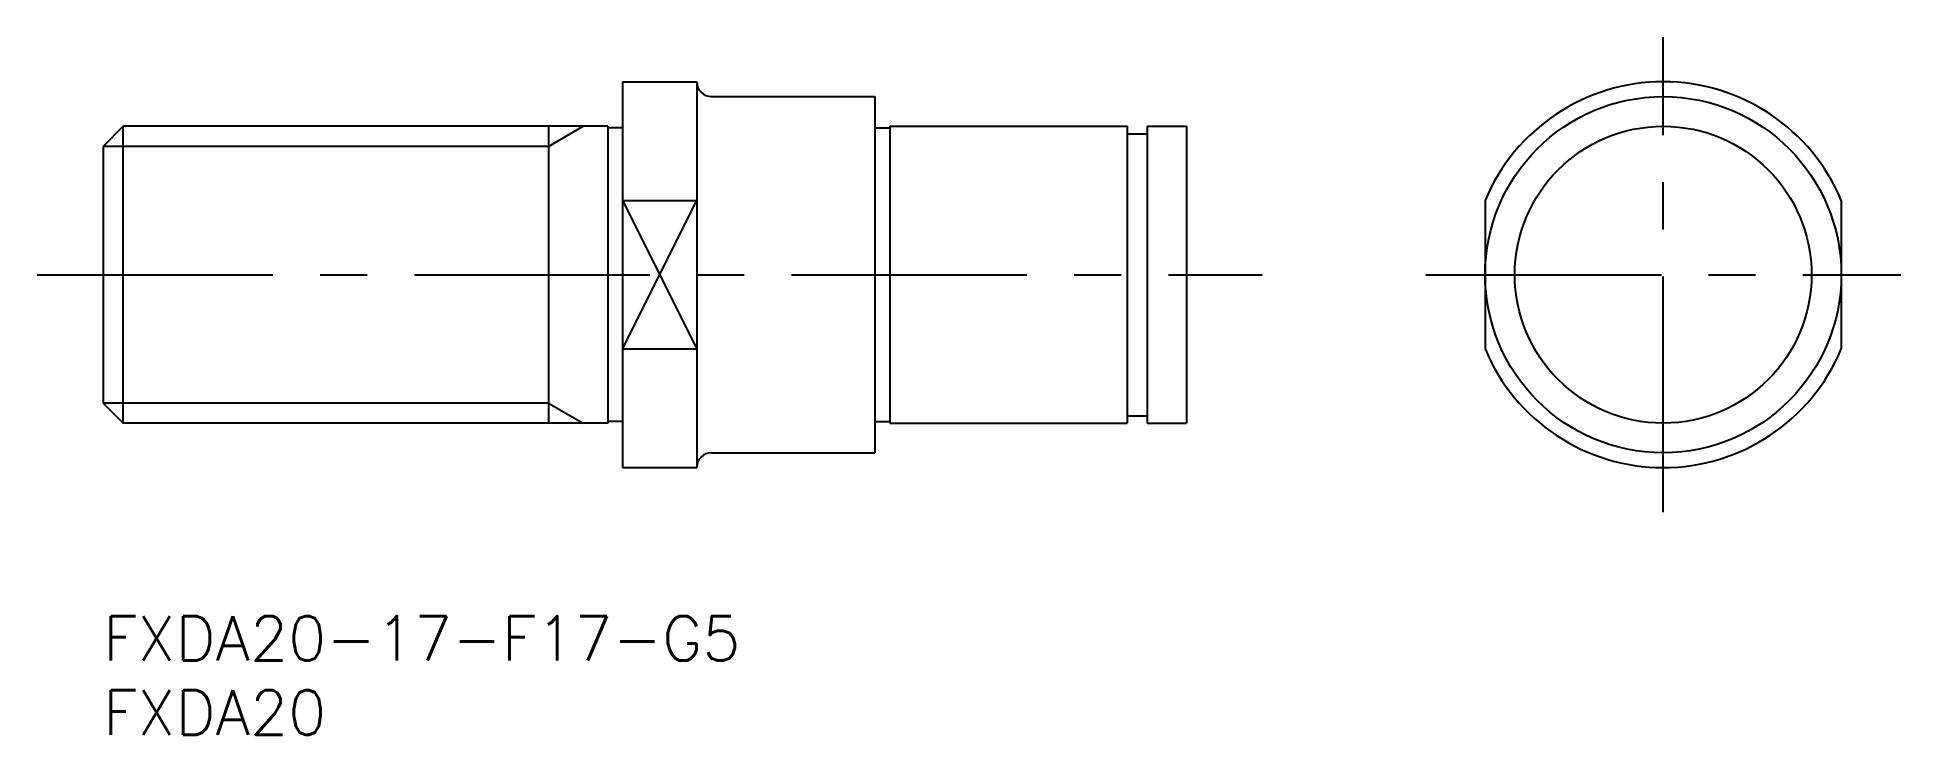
# Model space of a CAD drawing. Extents: x -4 to 121, y -8 to 39.
import ezdxf

# ---------------------------------------------------------------- set-up
doc = ezdxf.new("R2010")
doc.units = 0
doc.header["$LTSCALE"] = 0.5
doc.linetypes.add('CENTER', pattern=[50.8, 31.75, -6.35, 6.35, -6.35])
for name, color, linetype in [('MSM_CENTER', 1, 'CENTER'), ('MSM_CONTINUOUS', 7, 'CONTINUOUS'), ('MSM_NARROW', 5, 'CONTINUOUS'), ('MSM_PART_NUMBER', 7, 'CONTINUOUS')]:
    doc.layers.add(name, color=color, linetype=linetype)
doc.styles.get("Standard").update_dxf_attribs({"font": 'txt.shx', "height": 3, "bigfont": 'bigfont.shx'})

# ---------------------------------------------------------------- blocks, each defined once
blk = doc.blocks.new('*U9')
at = {"layer": 'MSM_PART_NUMBER'}
blk.add_text('FXDA20-17-F17-G5', height=3, dxfattribs=at).set_placement((0, -3))
blk = doc.blocks.new('*U10')
at = {"layer": 'MSM_PART_NUMBER'}
blk.add_text('FXDA20', height=3, dxfattribs=at).set_placement((0, -8))

msp = doc.modelspace()

# ---------------------------------------------------------------- linework, layer by layer
at = {"layer": 'MSM_CENTER'}
for p, q in [((105.11, 7), (105.11, 39)), ((-4.43, 23), (78.09, 23)), ((89.11, 23), (121.11, 23))]:
    msp.add_line(p, q, dxfattribs=at)
at = {"layer": 'MSM_CONTINUOUS'}
for p, q in [((35, 36), (35, 10)), ((35, 36), (40, 36)), ((40, 36), (40, 10)), ((41, 35), (52, 35)), ((52, 35), (52, 11)), ((1.35, 33), (0, 31.65)), ((34, 33), (1.35, 33)), ((1.35, 13), (1.35, 33)), ((30, 33), (30, 13)), ((34, 33), (34, 13)), ((35, 32.9), (34, 32.9)), ((52, 32.9), (53, 32.9)), ((53, 33), (69, 33)), ((53, 33), (53, 13)), ((69, 33), (69, 13)), ((70.35, 33), (70.35, 13)), ((70.35, 33), (73, 33)), ((73, 33), (73, 13)), ((0, 31.65), (0, 14.35)), ((69, 32.5), (70.35, 32.5)), ((35, 28), (40, 28)), ((93.11, 28), (93.11, 18)), ((117.11, 28), (117.11, 18)), ((35, 18), (40, 18)), ((0, 14.35), (1.35, 13)), ((34, 13), (1.35, 13)), ((35, 13.1), (34, 13.1)), ((52, 13.1), (53, 13.1)), ((53, 13), (69, 13)), ((69, 13.5), (70.35, 13.5)), ((70.35, 13), (73, 13)), ((41, 11), (52, 11)), ((35, 10), (40, 10))]:
    msp.add_line(p, q, dxfattribs=at)
for radius in [12, 10]:
    msp.add_circle((105.11, 23), radius, dxfattribs=at)
for centre, radius, start, end in [((41, 36), 1, 180, 270), ((105.11, 23), 13, 22.6199, 157.3801), ((105.11, 23), 13, 202.6199, 337.3801), ((41, 10), 1, 90, 180)]:
    msp.add_arc(centre, radius, start, end, dxfattribs=at)
at = {"layer": 'MSM_NARROW'}
for p, q in [((30, 31.65), (32.34, 33)), ((30, 31.65), (0, 31.65)), ((35, 18), (40, 28)), ((35, 28), (40, 18)), ((30, 14.35), (0, 14.35)), ((30, 14.35), (32.34, 13))]:
    msp.add_line(p, q, dxfattribs=at)

# ---------------------------------------------------------------- block references
at = {"layer": 'MSM_CONTINUOUS'}
for name in ['*U9', '*U10']:
    msp.add_blockref(name, (0, 0), dxfattribs=at)

doc.saveas('drawing.dxf')
